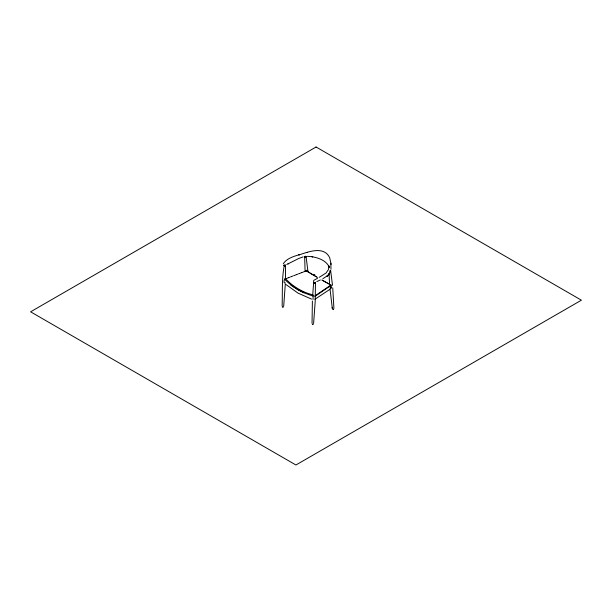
<?xml version="1.0" encoding="UTF-8"?>
<svg xmlns="http://www.w3.org/2000/svg" width="612" height="612" viewBox="0 0 612 612"><rect width="100%" height="100%" fill="white"/><g stroke="black" fill="none" stroke-linecap="round" stroke-linejoin="round"><path stroke-width="0.92" d="M285.521 278.552L285.559 265.447L284.886 264.958M312.388 301.02L312.036 323.381M285.322 283.846L283.7 306.207M331.398 287.372L330.426 288.145M312.656 295.726C312.839 294.403 313.642 279.585 314.017 282.996C314.644 283.586 316.228 282.614 314.935 282.254A0.842 0.459 2.5 0 1 315.455 282.706L315.218 301.112L313.596 323.473M285.039 265.004A0.842 0.459 2.5 0 1 285.498 265.271C285.858 266.495 282.683 265.623 284.396 264.988C281.665 278.024 282.591 292.513 282.14 306.122M330.962 269.311L330.87 262.984L329.677 257.744C324.391 246.322 310.009 251.195 300.905 254.309C294.709 255.984 286.462 258.31 283.257 263.871M305.732 256.229C307.071 257.185 303.766 257.767 304.547 256.428M305.097 271.338L304.638 256.352M305.824 256.29L305.832 257.04L304.914 257.208A0.842 0.528 -5 0 1 304.393 256.742M330.151 270.389C331.337 270.443 329.83 271.827 330.557 271.154A0.979 0.627 -4.7 0 0 330.679 270.833L330.136 270.389M285.559 265.447L284.718 265.883L283.876 265.394M315.455 282.706L314.614 283.142L313.772 282.652M329.99 272.501L327.894 275.438L322.907 278.667M306.199 270.412L306.375 270.313A0.949 0.505 69.8 0 1 306.688 270.55L306.841 271.047M328.292 275.056L328.59 274.727L327.451 275.828L327.818 275.507M313.137 295.634L313.03 299.52M332.905 309.221L333.471 309.167M333.502 309.488L332.974 309.565M314.95 296.407L330.633 285.659M330.25 285.49L315.111 295.803A1.461 0.711 -4 0 1 314.851 295.948M314.859 299.306L329.891 289.338M285.276 282.782C283.371 284.343 283.7 279.003 285.498 278.812L290.203 283.172A86.384 69.944 -72.7 0 0 307.935 293.416L313.206 295.022M319.212 277.358L326.135 272.937L328.384 269.609L329.072 266.166L329.149 266.977C325.959 259.58 315.394 256.581 307.446 256.352M317.559 278.269L313.788 280.35L313.474 281.597M316.787 281.612L320.328 279.959M286.707 264.46L288.635 263.573L288.13 263.803M288.252 263.741L298.633 258.524L303.093 256.895M282.622 306.857L283.149 306.88M283.127 307.186L282.606 307.155M312.518 324.115L313.046 324.138M313.038 324.444L312.533 324.437M286.73 278.376L285.643 278.789A1.461 0.91 8.7 0 0 285.345 280.021C293.094 287.541 302.764 292.972 313.092 296.047M287.273 278.169L288.589 277.664M288.902 277.542L289.751 277.213M290.524 276.915L291.61 276.502M292.069 276.326L292.85 276.027M293.699 275.698L294.709 275.316M295.244 275.109L296.483 274.635M296.874 274.482L297.723 274.153M298.495 273.862L299.582 273.442M300.048 273.266L301.441 272.73M301.67 272.638L302.603 272.286M303.223 272.049L304.462 271.575M304.845 271.422L305.464 271.185A1.461 0.903 9.4 0 1 307.232 271.384M330.044 271.422L329.547 271.43M305.671 271.093L306.13 271.04M311.562 299.107L298.021 293.125L286.095 284.603M304.118 292.926L298.35 290.057L290.807 285.039M329.486 284.243L328.881 283.907M328.43 283.654L327.818 283.318M327.412 283.096L326.808 282.759M325.791 282.193L326.204 282.423M324.758 281.612L325.171 281.841M323.503 280.9L324.13 281.26M323.082 280.663L322.226 280.174M316.488 276.861L316.037 276.601M315.578 276.333L314.889 275.928M313.038 274.834L313.505 275.109M314.14 274.383L314.889 274.834M312.334 274.421L311.868 274.138M310.927 273.579L311.393 273.862M310.024 273.044L310.452 273.296M308.731 272.271L309.29 272.6M307.614 271.598L308.364 272.049M330.511 288.191L330.763 288.42A0.949 0.65 56.5 0 0 331.046 288.52L331.436 284.978M284.863 278.582L285.016 279.08M332.155 307.369L332.354 308.639L329.99 288.78M330.671 270.856L332.523 285.391M306.077 256.65L307.928 271.185M331.031 264.476L330.901 263.259M332.737 287.816L333.915 308.502M329.516 283.073L329.049 273.38M330.273 286.339L330.273 288.061M307.377 271.208L307.262 270.244L306.252 270.749A90.66 9.302 34.2 0 0 317.437 277.435M330.518 284.917A1.461 0.681 -4.8 0 1 330.235 285.49M330.266 284.611A90.66 9.302 34.2 0 1 321.912 280.005M329.692 273.136L329.202 273.947L329.692 273.136M327.588 275.706L327.022 276.173L327.588 275.706M316.075 147.002L30.6 311.814L295.925 464.998L581.4 300.186L316.075 147.002M307.415 252.427L306.834 252.595L307.415 252.427M299.505 254.699L298.947 254.844L299.505 254.699M312.709 256.772L312.128 256.68L312.709 256.772M328.866 265.807L328.866 265.807M329.187 266.878L329.011 266.189L329.187 266.878M329.172 266.97L329.141 267.031"/></g></svg>
